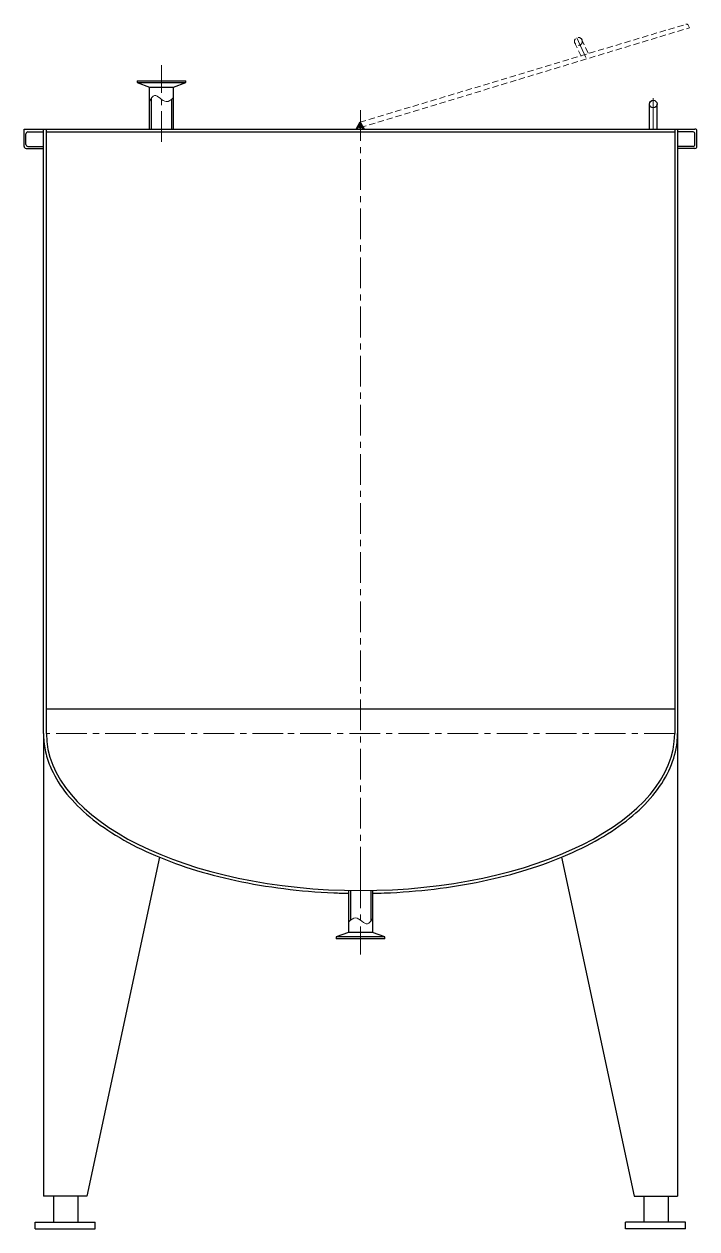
# Model space of a CAD drawing. Header units: millimetres. Extents: x 1233 to 1929, y 1348 to 2594.
import ezdxf

# ---------------------------------------------------------------- set-up
doc = ezdxf.new("R2010")
doc.units = ezdxf.units.MM
doc.linetypes.add('CENTER', pattern=[50.8, 31.75, -6.35, 6.35, -6.35])
doc.linetypes.add('DASHED', pattern=[19.05, 12.7, -6.35])
doc.layers.get('0').update_dxf_attribs({"lineweight": 25})
for name, color, linetype, lineweight in [('01-中心线(红)', 1, 'CENTER', 13), ('01中心线', 1, 'CENTER', 13), ('02-粗实线(白)', 7, 'Continuous', 25), ('03-部面线(青)', 4, 'Continuous', 9), ('04-虚 线(蓝)', 5, 'DASHED', 13)]:
    doc.layers.add(name, color=color, linetype=linetype, lineweight=lineweight)

msp = doc.modelspace()

# ---------------------------------------------------------------- linework, layer by layer
for p, q in [((1879.7, 2485.2), (1879.7, 2511)), ((1887.7, 2485.2), (1887.7, 2511)), ((1232.9, 2485.2), (1580.9, 2485.2)), ((1232.9, 2467.2), (1232.9, 2485.2)), ((1234.8, 2469.2), (1234.8, 2480.2)), ((1236.8, 2482.2), (1252.9, 2482.2)), ((1252.9, 1860.2), (1252.9, 2485.2)), ((1255.9, 1860.2), (1255.9, 2485.2)), ((1255.9, 2482.2), (1500.9, 2482.2)), ((1500.9, 2482.2), (1905.9, 2482.2)), ((1580.9, 2485.2), (1926.9, 2485.2)), ((1905.9, 2485.2), (1905.9, 1860.2)), ((1908.9, 2485.2), (1908.9, 1860.2)), ((1924.9, 2482.2), (1908.9, 2482.2)), ((1926.9, 2469.2), (1926.9, 2480.2)), ((1928.9, 2467.2), (1928.9, 2483.2)), ((1236.8, 2467.2), (1252.9, 2467.2)), ((1924.9, 2467.2), (1908.9, 2467.2)), ((1234.9, 2465.2), (1252.9, 2465.2)), ((1926.9, 2465.2), (1908.9, 2465.2)), ((1605.9, 1885.2), (1255.9, 1885.2)), ((1905.9, 1885.2), (1605.9, 1885.2)), ((1252.9, 1860.2), (1252.9, 1381.7)), ((1908.9, 1860.2), (1908.9, 1381.7)), ((1297.9, 1381.7), (1252.9, 1381.7)), ((1263.2, 1381.7), (1263.2, 1354.7)), ((1288.5, 1381.7), (1288.5, 1354.7)), ((1863.9, 1381.7), (1908.9, 1381.7)), ((1874, 1381.7), (1874, 1354.7)), ((1899.2, 1381.7), (1899.2, 1354.7)), ((1244.2, 1354.7), (1306.3, 1354.7)), ((1244.2, 1347.7), (1244.2, 1354.7)), ((1244.2, 1347.7), (1306.3, 1347.7)), ((1306.3, 1347.7), (1306.3, 1354.7)), ((1855, 1347.7), (1855, 1354.7)), ((1917, 1354.7), (1855, 1354.7)), ((1917, 1347.7), (1855, 1347.7)), ((1917, 1347.7), (1917, 1354.7))]:
    msp.add_line(p, q)
msp.add_circle((1883.7, 2511), 4)
for centre, start, end in [((1236.8, 2480.2), 90, 180), ((1924.9, 2480.2), 360, 90), ((1926.9, 2483.2), 360, 90), ((1234.9, 2467.2), 180, 270), ((1236.8, 2469.2), 180, 270), ((1924.9, 2469.2), 270, 360), ((1926.9, 2467.2), 270, 360)]:
    msp.add_arc(centre, 2, start, end)
msp.add_ellipse((1580.9, 1860.2), major_axis=(325, 0), ratio=0.5, start_param=3.141593, end_param=6.283185)
for points, knots in [([(1252.9, 1860.2), (1252.9, 1854.5), (1253.5, 1848.7), (1255.8, 1837.4), (1257.5, 1831.7), (1263.5, 1817.4), (1268.5, 1808.8), (1281.1, 1792.2), (1288.8, 1784.2), (1306.4, 1768.9), (1316.5, 1761.7), (1338.7, 1748.1), (1350.8, 1741.7), (1377, 1730.1), (1391, 1724.8), (1420.5, 1715.5), (1436, 1711.4), (1468.1, 1704.5), (1484.7, 1701.7), (1518.5, 1697.5), (1535.8, 1696), (1558.2, 1695.1), (1563.3, 1694.9), (1568.4, 1694.8)], [3.141593, 3.141593, 3.141593, 3.141593, 3.243598, 3.243598, 3.345603, 3.345603, 3.505823, 3.505823, 3.666043, 3.666043, 3.826263, 3.826263, 3.986483, 3.986483, 4.146703, 4.146703, 4.306923, 4.306923, 4.467142, 4.467142, 4.627362, 4.627362, 4.674095, 4.674095, 4.674095, 4.674095]), ([(1593.4, 1694.8), (1597.4, 1694.9), (1601.4, 1695), (1622.8, 1695.8), (1640.1, 1697.2), (1674, 1701.2), (1690.6, 1704), (1722.8, 1710.7), (1738.4, 1714.7), (1768.1, 1723.9), (1782.2, 1729.1), (1808.6, 1740.6), (1820.9, 1746.9), (1843.4, 1760.4), (1853.5, 1767.6), (1871.5, 1782.7), (1879.3, 1790.7), (1892.2, 1807.2), (1897.4, 1815.8), (1905, 1833.3), (1907.4, 1842.2), (1908.7, 1854.2), (1908.9, 1857.2), (1908.9, 1860.2)], [4.750683, 4.750683, 4.750683, 4.750683, 4.787582, 4.787582, 4.947802, 4.947802, 5.108022, 5.108022, 5.268242, 5.268242, 5.428462, 5.428462, 5.588682, 5.588682, 5.748901, 5.748901, 5.909121, 5.909121, 6.069341, 6.069341, 6.229561, 6.229561, 6.283185, 6.283185, 6.283185, 6.283185])]:
    msp.add_open_spline(points, degree=3, knots=knots)
at = {"layer": '01-中心线(红)'}
for p, q in [((1375.1, 2471.8), (1375.1, 2551.4)), ((1580.9, 2504.7), (1580.9, 1697.3)), ((1500.9, 1860.2), (1255.9, 1860.2)), ((1905.9, 1860.2), (1500.9, 1860.2)), ((1580.9, 1711.1), (1580.9, 1631.5))]:
    msp.add_line(p, q, dxfattribs=at)
at = {"layer": '01中心线'}
for p, q in [((1804.6, 2579.5), (1814, 2559.3)), ((1883.7, 2485.2), (1883.7, 2517.4))]:
    msp.add_line(p, q, dxfattribs=at)
at = {"layer": '02-粗实线(白)'}
for p, q in [((1349.8, 2535.2), (1349.8, 2533.2)), ((1349.8, 2535.2), (1400.3, 2535.2)), ((1349.8, 2533.2), (1400.3, 2533.2)), ((1349.8, 2533.2), (1362.6, 2528.5)), ((1362.6, 2535.2), (1362.6, 2535.2)), ((1387.6, 2528.5), (1400.3, 2533.2)), ((1400.3, 2533.2), (1400.3, 2535.2)), ((1362.6, 2528.5), (1387.6, 2528.5)), ((1362.6, 2485.2), (1362.6, 2528.5)), ((1364.6, 2485.2), (1364.6, 2517.1)), ((1387.6, 2485.2), (1387.6, 2528.5)), ((1385.6, 2485.2), (1385.6, 2516)), ((1576.3, 2485.2), (1580.6, 2492.7)), ((1585, 2485.2), (1580.6, 2492.7)), ((1577.5, 2485.2), (1580.6, 2490.7)), ((1583.8, 2485.2), (1580.6, 2490.7)), ((1372.9, 1732.1), (1297.9, 1381.7)), ((1788.9, 1732.1), (1863.9, 1381.7)), ((1568.4, 1697.7), (1568.4, 1654.4)), ((1570.4, 1697.7), (1570.4, 1666.9)), ((1591.4, 1697.7), (1591.4, 1665.8)), ((1593.4, 1697.7), (1593.4, 1654.4)), ((1568.4, 1654.4), (1555.6, 1649.7)), ((1606.1, 1649.7), (1555.6, 1649.7)), ((1555.6, 1649.7), (1555.6, 1647.7)), ((1606.1, 1647.7), (1555.6, 1647.7)), ((1593.4, 1654.4), (1568.4, 1654.4)), ((1606.1, 1649.7), (1593.4, 1654.4)), ((1593.4, 1647.7), (1593.4, 1647.7)), ((1606.1, 1647.7), (1606.1, 1649.7))]:
    msp.add_line(p, q, dxfattribs=at)
msp.add_circle((1580.7, 2486.9), 0.936, dxfattribs=at)
at = {"layer": '03-部面线(青)'}
for points in [[(1362.6, 2514), (1367.8, 2519.8), (1379.9, 2513.5), (1387.6, 2517.8)], [(1593.4, 1668.9), (1588.1, 1663.1), (1576, 1669.4), (1568.4, 1665.1)]]:
    msp.add_spline(points, degree=3, dxfattribs=at)
at = {"layer": '04-虚 线(蓝)', "ltscale": 0.5}
for p, q in [((1580.4, 2492.2), (1917.3, 2593.5)), ((1921.2, 2589.8), (1919.9, 2592.6)), ((1580.7, 2486.8), (1921.2, 2589.9)), ((1802.4, 2574.8), (1810.4, 2557.6)), ((1809.6, 2578.2), (1817.6, 2561)), ((1580.5, 2486.5), (1579.7, 2489.4))]:
    msp.add_line(p, q, dxfattribs=at)
msp.add_circle((1806.3, 2575.8), 4.07, dxfattribs=at)
for centre, start, end in [((1918.1, 2591.7), 25, 115), ((1581.6, 2489.9), 105, 195)]:
    msp.add_arc(centre, 2, start, end, dxfattribs=at)

doc.saveas('drawing.dxf')
